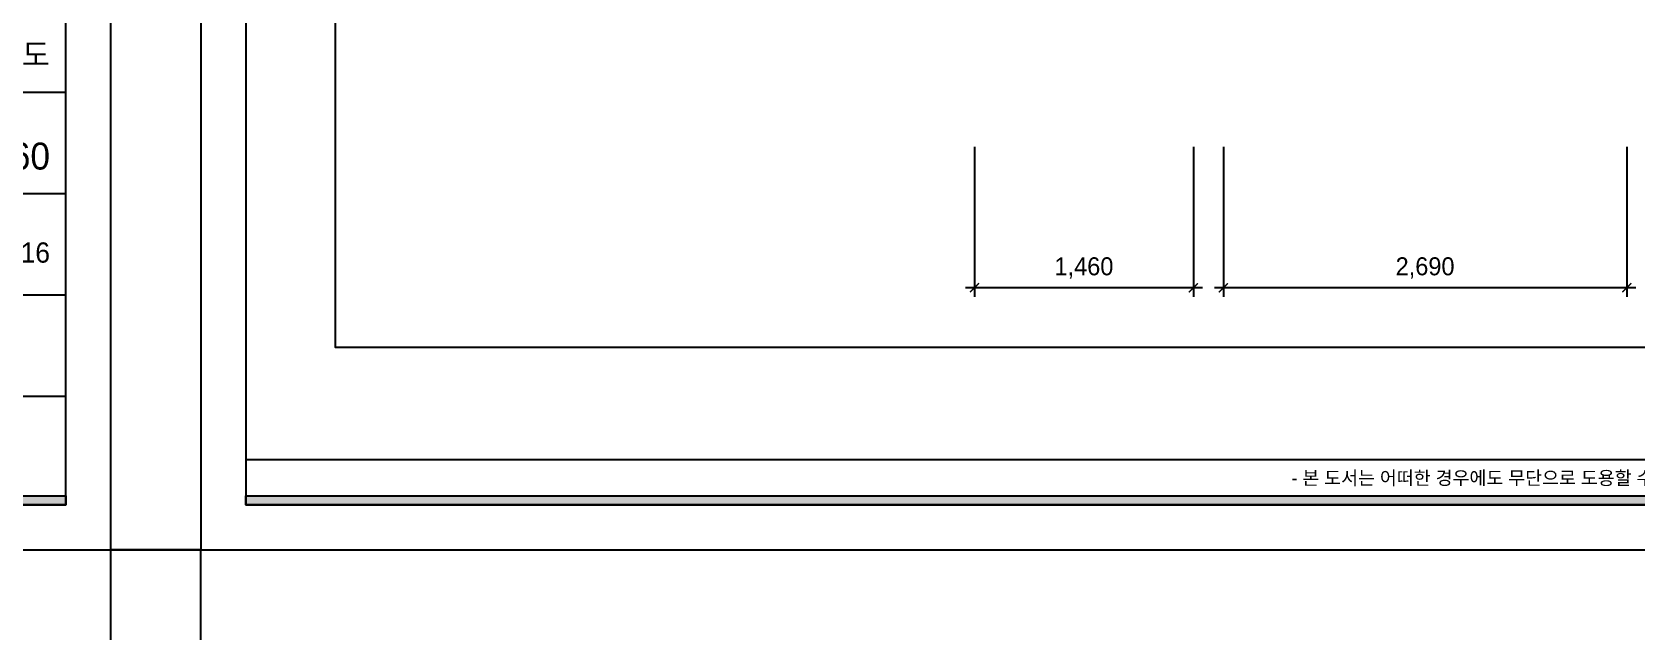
# Model space of a CAD drawing. Header units: inches. Extents: x 3778 to 56227, y -16914 to 35091.
# Drawn here: x 29053 to 39749, y 3195 to 7249 of the extents above; entities that cross this region are included whole.
import ezdxf
from ezdxf.enums import TextEntityAlignment as Align

# ---------------------------------------------------------------- set-up
doc = ezdxf.new("R2010")
doc.units = ezdxf.units.IN
doc.header["$LTSCALE"] = 100
doc.header["$MEASUREMENT"] = 0
doc.header["$PDSIZE"] = 700.071425
for name, color, linetype in [('07-DIM WAL', 5, 'Continuous'), ('F-SYM', 7, 'Continuous'), ('FORM(YOURNAME)-11', 1, 'Continuous'), ('FORM(YOURNAME)-11 @ 1', 1, 'Continuous')]:
    doc.layers.add(name, color=color, linetype=linetype)
doc.styles.add('HY 울릉도 L', font='')
doc.styles.add('YOURNAME', font='HY울릉도M.TTF')
doc.styles.get('HY 울릉도 L').set_extended_font_data('HY울릉도L')
doc.dimstyles.new('60', dxfattribs={"dimscale": 60, "dimtxt": 2, "dimasz": 1, "dimexe": 1, "dimexo": 1, "dimgap": 1, "dimtad": 1, "dimdec": 0, "dimrnd": 0.05, "dimdsep": 46, "dimlunit": 6, "dimtxsty": 'HY 울릉도 L', "dimblk": 'ARCHTICK', "dimcen": 2.5, "dimdle": 1, "dimclrd": 133, "dimclre": 133, "dimclrt": 30, "dimadec": 0, "dimazin": 0, "dimtfac": 1, "dimtdec": 0, "dimtix": 1, "dimtmove": 2, "dimatfit": 3, "dimldrblk": 'ARCHTICK', "dimfxl": 0, "dimlwd": -1, "dimlwe": -1, "dimarcsym": 0})

# ---------------------------------------------------------------- blocks, each defined once
blk = doc.blocks.new('FORM-PLAN')
at = {"layer": 'FORM(YOURNAME)-11'}
h = blk.add_hatch(color=256, dxfattribs=at)
h.dxf.hatch_style = 1
h.paths.add_polyline_path([(-71444, 55115), (10556, 55115), (10556, 54915), (-71444, 54915)])
h.paths.add_polyline_path([(-71444, -2085), (10556, -2085), (10556, -2285), (-71444, -2285)])
at = {"layer": 'Defpoints', "color": 158}
blk.add_line((1346, -1285), (-71444, -1285), dxfattribs=at)
for points in [[(-71444, -2285), (10556, -2285), (10556, 55115), (-71444, 55115)], [(-69444, 53115), (-64, 53115), (-64, 1215), (-69444, 1215)]]:
    blk.add_lwpolyline(points, close=True, dxfattribs=at)
at = {"layer": 'Defpoints', "color": 1}
for points in [[(-72444, -5285), (-72444, -3285), (-74444, -3285)], [(11556, -5285), (11556, -3285), (13556, -3285)]]:
    blk.add_lwpolyline(points, dxfattribs=at)
at = {"layer": 'FORM(YOURNAME)-11', "color": 14}
for p, q in [((1346, 6893), (10556, 6893)), ((1346, 4641), (10556, 4641)), ((1346, 2388), (10556, 2388)), ((1346, 136), (10556, 136))]:
    blk.add_line(p, q, dxfattribs=at)
at = {"layer": 'FORM(YOURNAME)-11', "color": 250}
blk.add_lwpolyline([(-72444, -3285), (11556, -3285), (11556, 56115), (-72444, 56115)], close=True, dxfattribs=at)
at = {"layer": 'FORM(YOURNAME)-11'}
blk.add_lwpolyline([(-71444, -2085), (10556, -2085), (10556, -2285), (-71444, -2285)], close=True, dxfattribs=at)
at = {"layer": 'FORM(YOURNAME)-11', "color": 1, "style": 'YOURNAME'}
blk.add_text("- 본 도서는 어떠한 경우에도 무단으로 도용할 수 없으며 도용시 '지적재산권' 보호에 관한 법률에 의거, 법적 분쟁이 발생합니다.  또한 본 도서에 관한 모든 저작권은 당사에 있습니다. -", height=300, dxfattribs=at).set_placement((-32990, -1685), align=Align.MIDDLE_CENTER)
at = {"layer": 'FORM(YOURNAME)-11', "color": 3, "style": 'YOURNAME'}
for tag, height, p in [('1', 450, (9905, 18188)), ('2', 450, (9905, 17544)), ('3', 450, (9905, 16257)), ('4', 450, (9905, 14326)), ('5', 515, (9905, 12009)), ('6', 515, (9905, 9757)), ('7', 515, (9905, 7504)), ('8', 515, (9905, 5252)), ('9', 515, (9905, 2999)), ('10', 515, (5655, 811)), ('11', 515, (9905, 747)), ('12', 515, (5655, -1441)), ('13', 515, (9905, -1441))]:
    blk.add_attdef(tag, text='', height=height, dxfattribs=at).set_placement(p, align=Align.MIDDLE_RIGHT)
blk = doc.blocks.new('*U629')
at = {"layer": 'F-SYM'}
ref = blk.add_blockref('FORM-PLAN', (26111, 4781), dxfattribs=dict(at, xscale=0.3, yscale=0.3, zscale=0.3))
ref.add_attrib('7', '평 면 도', dxfattribs={"layer": 'FORM(YOURNAME)-11 @ 1', "color": 3, "height": 150, "style": 'YOURNAME'}).set_placement((29173, 7099), align=Align.MIDDLE_RIGHT)
ref.add_attrib('8', 'A1:1/00 A3:1/60', dxfattribs={"layer": 'FORM(YOURNAME)-11 @ 1', "color": 3, "height": 180, "style": 'YOURNAME'}).set_placement((29173, 6422), align=Align.MIDDLE_RIGHT)
ref.add_attrib('9', '25.04.16', dxfattribs={"layer": 'FORM(YOURNAME)-11 @ 1', "color": 3, "height": 135, "style": 'YOURNAME'}).set_placement((29173, 5779), align=Align.MIDDLE_RIGHT)
blk = doc.blocks.new('*U630')
at = {"layer": 'F-SYM', "xscale": 0.3, "yscale": 0.3, "zscale": 0.3}
blk.add_blockref('FORM-PLAN', (51911, 4781), dxfattribs=at)
blk = doc.blocks.new('_ArchTick')
at = {"color": 0, "linetype": 'ByBlock', "const_width": 0.15}
blk.add_lwpolyline([(-0.5, -0.5), (0.5, 0.5)], dxfattribs=at)
blk = doc.blocks.new('*D171')
at = {"layer": '07-DIM WAL', "color": 133}
for p, q in [((36998, 6483), (36998, 5484)), ((39688, 6483), (39688, 5484)), ((39748, 5544), (36938, 5544))]:
    blk.add_line(p, q, dxfattribs=at)
at = {"layer": 'Defpoints', "color": 0}
for p in [(36998, 6543), (39688, 6543), (36998, 5544)]:
    blk.add_point(p, dxfattribs=at)
at = {"layer": '07-DIM WAL', "color": 133, "xscale": 60, "yscale": 60, "zscale": 60, "rotation": 180}
blk.add_blockref('_ArchTick', (36998, 5544), dxfattribs=at)
at = {"layer": '07-DIM WAL', "color": 133, "xscale": 60, "yscale": 60, "zscale": 60}
blk.add_blockref('_ArchTick', (39688, 5544), dxfattribs=at)
at = {"layer": '07-DIM WAL', "color": 30, "insert": (38343, 5676), "char_height": 120, "attachment_point": 5, "style": 'HY 울릉도 L'}
blk.add_mtext('2,690', dxfattribs=at)
blk = doc.blocks.new('*D172')
at = {"layer": '07-DIM WAL', "color": 133}
for p, q in [((35338, 6483), (35338, 5484)), ((36798, 6483), (36798, 5484)), ((36858, 5544), (35278, 5544))]:
    blk.add_line(p, q, dxfattribs=at)
at = {"layer": 'Defpoints', "color": 0}
for p in [(35338, 6543), (36798, 6543), (35338, 5544)]:
    blk.add_point(p, dxfattribs=at)
at = {"layer": '07-DIM WAL', "color": 133, "xscale": 60, "yscale": 60, "zscale": 60, "rotation": 180}
blk.add_blockref('_ArchTick', (35338, 5544), dxfattribs=at)
at = {"layer": '07-DIM WAL', "color": 133, "xscale": 60, "yscale": 60, "zscale": 60}
blk.add_blockref('_ArchTick', (36798, 5544), dxfattribs=at)
at = {"layer": '07-DIM WAL', "color": 30, "insert": (36068, 5676), "char_height": 120, "attachment_point": 5, "style": 'HY 울릉도 L'}
blk.add_mtext('1,460', dxfattribs=at)

msp = doc.modelspace()

# ---------------------------------------------------------------- block references
at = {"layer": '07-DIM WAL'}
for name in ['*U629', '*U630']:
    msp.add_blockref(name, (0, 0), dxfattribs=at)

# ---------------------------------------------------------------- dimensions: what is measured, and where the dimension line sits
for base, p1, p2, picture, middle in [((35338.3, 5544.4), (36798.3, 6543.4), (35338.3, 6543.4), '*D172', (36068.3, 5676.3)), ((36998.3, 5544.4), (39688.3, 6543.4), (36998.3, 6543.4), '*D171', (38343.3, 5676.4))]:
    dim = msp.add_linear_dim(base=base, p1=p1, p2=p2, dimstyle='60', dxfattribs=at)
    dim.commit()
    dim.dimension.update_dxf_attribs({"geometry": picture, "text_midpoint": middle})

doc.saveas('drawing.dxf')
